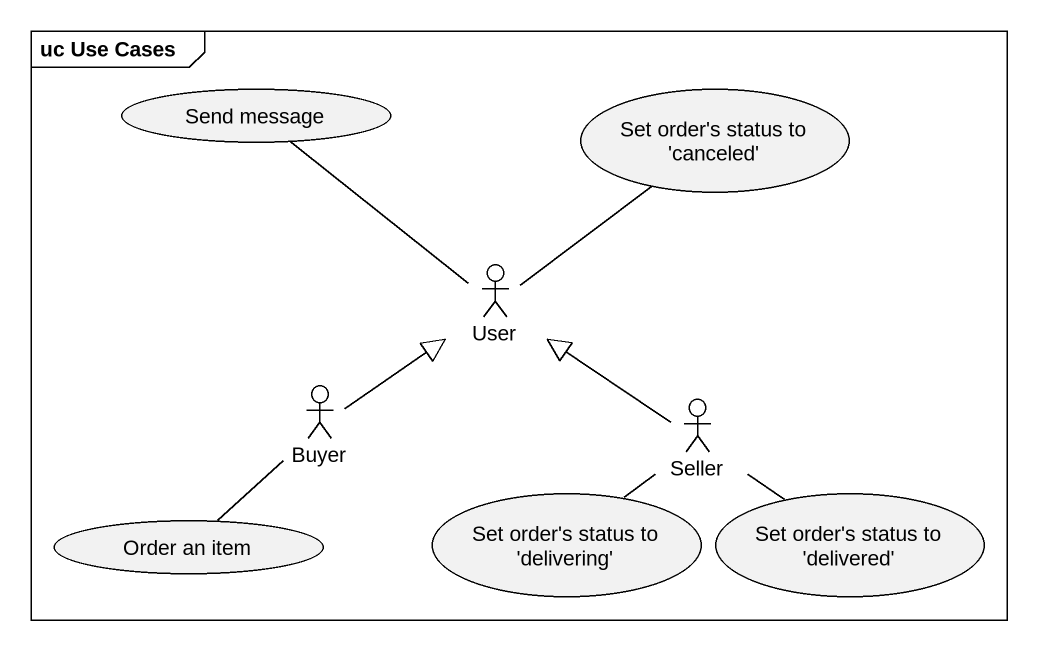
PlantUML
@startuml
mainframe uc Use Cases
usecase "Send message" as Send_message
usecase "Set order's status to 'canceled'" as Set_order_s_status_to
actor User
actor Buyer
actor Seller
usecase "Order an item" as Order_an_item
usecase "Set order's status to 'delivering'" as Set_order_s_status_to_2
usecase "Set order's status to 'delivered'" as Set_order_s_status_to_3
Set_order_s_status_to -- User
User -up- Send_message
Buyer -up-|> User
Buyer -- Order_an_item
Seller -up-|> User
Seller -- Set_order_s_status_to_2
Seller -- Set_order_s_status_to_3
@enduml
